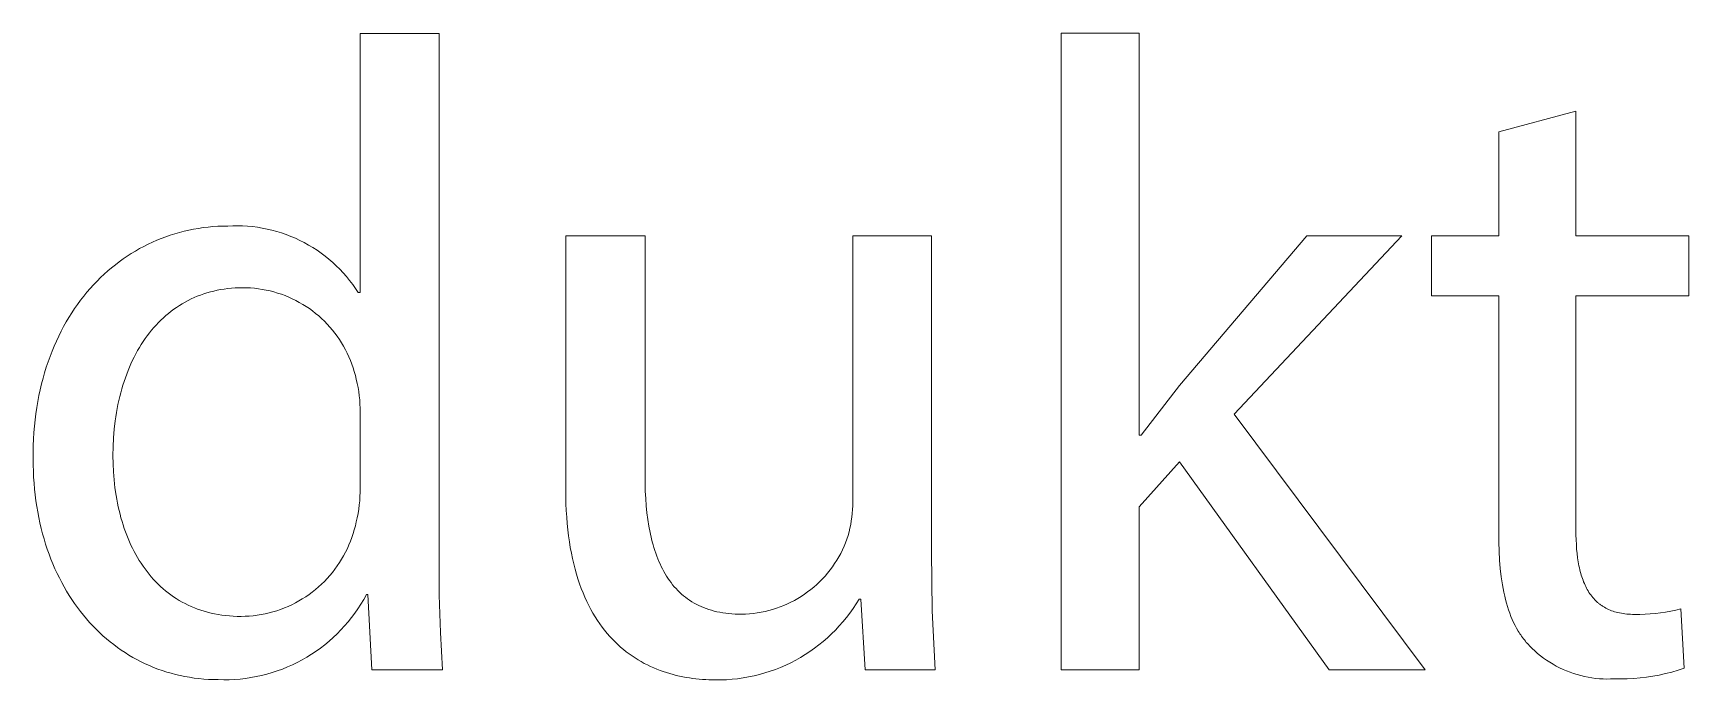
# Model space of a CAD drawing. Header units: millimetres. Extents: x 430 to 4403, y -1522 to 1254.
# Drawn here: x 2993.5 to 3067, y -1347.8 to -1319.1 of the extents above; entities that cross this region are included whole.
import ezdxf

# ---------------------------------------------------------------- set-up
doc = ezdxf.new("R2010")
doc.units = ezdxf.units.MM
doc.header["$MEASUREMENT"] = 0
doc.layers.add('Domyślny', color=7, linetype='Continuous', true_color=0x000000)

msp = doc.modelspace()

# ---------------------------------------------------------------- linework, layer by layer
at = {"layer": 'Domyślny', "color": 18, "lineweight": 15, "true_color": 0x000000}
for p, q in [((3008.004, -1330.632), (3008.004, -1319.135)), ((3008.004, -1319.135), (3011.51, -1319.135)), ((3011.51, -1319.135), (3011.51, -1342.394)), ((3039.126, -1347.371), (3039.126, -1319.125)), ((3039.126, -1319.125), (3042.592, -1319.125)), ((3042.592, -1319.125), (3042.592, -1336.959)), ((3058.545, -1323.505), (3061.971, -1322.592)), ((3061.971, -1322.592), (3061.971, -1328.123)), ((3058.545, -1328.123), (3058.545, -1323.505)), ((2999.579, -1328.088), (2999.783, -1328.024)), ((2999.783, -1328.024), (2999.988, -1327.965)), ((2999.988, -1327.965), (3000.195, -1327.912)), ((3000.195, -1327.912), (3000.404, -1327.864)), ((3000.404, -1327.864), (3000.615, -1327.822)), ((3000.615, -1327.822), (3000.827, -1327.785)), ((3000.827, -1327.785), (3001.041, -1327.754)), ((3001.041, -1327.754), (3001.256, -1327.728)), ((3001.256, -1327.728), (3001.473, -1327.708)), ((3001.473, -1327.708), (3001.691, -1327.694)), ((3001.691, -1327.694), (3001.91, -1327.685)), ((3001.91, -1327.685), (3002.13, -1327.682)), ((3002.13, -1327.682), (3002.35, -1327.673)), ((3002.35, -1327.673), (3002.57, -1327.671)), ((3002.57, -1327.671), (3002.789, -1327.676)), ((3002.789, -1327.676), (3003.009, -1327.689)), ((3003.009, -1327.689), (3003.228, -1327.71)), ((3003.228, -1327.71), (3003.446, -1327.738)), ((3003.446, -1327.738), (3003.663, -1327.774)), ((3003.663, -1327.774), (3003.879, -1327.817)), ((3003.879, -1327.817), (3004.093, -1327.867)), ((3004.093, -1327.867), (3004.305, -1327.925)), ((3004.305, -1327.925), (3004.515, -1327.99)), ((3004.515, -1327.99), (3004.723, -1328.062)), ((2997.845, -1328.903), (2998.028, -1328.792)), ((2998.028, -1328.792), (2998.214, -1328.685)), ((2998.214, -1328.685), (2998.402, -1328.584)), ((2998.402, -1328.584), (2998.593, -1328.489)), ((2998.593, -1328.489), (2998.786, -1328.398)), ((2998.786, -1328.398), (2998.981, -1328.313)), ((2998.981, -1328.313), (2999.178, -1328.232)), ((2999.178, -1328.232), (2999.378, -1328.158)), ((2999.378, -1328.158), (2999.579, -1328.088)), ((3004.723, -1328.062), (3004.928, -1328.141)), ((3004.928, -1328.141), (3005.131, -1328.227)), ((3005.131, -1328.227), (3005.33, -1328.32)), ((3005.33, -1328.32), (3005.526, -1328.42)), ((3005.526, -1328.42), (3005.719, -1328.526)), ((3005.719, -1328.526), (3005.907, -1328.639)), ((3005.907, -1328.639), (3006.092, -1328.759)), ((3006.092, -1328.759), (3006.273, -1328.884)), ((3017.133, -1339.388), (3017.133, -1328.116)), ((3017.133, -1328.116), (3020.652, -1328.116)), ((3020.652, -1328.116), (3020.652, -1338.78)), ((3029.874, -1339.931), (3029.874, -1328.116)), ((3029.874, -1328.116), (3033.366, -1328.116)), ((3033.366, -1328.116), (3033.366, -1342.127)), ((3044.378, -1334.763), (3050.027, -1328.121)), ((3054.248, -1328.121), (3046.799, -1336.033)), ((3050.027, -1328.121), (3054.248, -1328.121)), ((3055.568, -1330.782), (3055.568, -1328.123)), ((3055.568, -1328.123), (3058.545, -1328.123)), ((3061.971, -1328.123), (3066.986, -1328.123)), ((3066.986, -1328.123), (3066.986, -1330.782)), ((2996.972, -1329.534), (2997.141, -1329.398)), ((2997.141, -1329.398), (2997.313, -1329.267)), ((2997.313, -1329.267), (2997.487, -1329.14)), ((2997.487, -1329.14), (2997.665, -1329.019)), ((2997.665, -1329.019), (2997.845, -1328.903)), ((3006.273, -1328.884), (3006.449, -1329.016)), ((3006.449, -1329.016), (3006.62, -1329.154)), ((3006.62, -1329.154), (3006.787, -1329.297)), ((3006.787, -1329.297), (3006.949, -1329.446)), ((3006.949, -1329.446), (3007.105, -1329.601)), ((2996.174, -1330.287), (2996.327, -1330.127)), ((2996.327, -1330.127), (2996.483, -1329.972)), ((2996.483, -1329.972), (2996.643, -1329.821)), ((2996.643, -1329.821), (2996.806, -1329.675)), ((2996.806, -1329.675), (2996.972, -1329.534)), ((3007.105, -1329.601), (3007.256, -1329.761)), ((3007.256, -1329.761), (3007.402, -1329.926)), ((3007.402, -1329.926), (3007.541, -1330.096)), ((3007.541, -1330.096), (3007.675, -1330.27)), ((2995.461, -1331.158), (2995.596, -1330.975)), ((2995.596, -1330.975), (2995.735, -1330.796)), ((2995.735, -1330.796), (2995.878, -1330.622)), ((2995.878, -1330.622), (2996.024, -1330.452)), ((2996.024, -1330.452), (2996.174, -1330.287)), ((3000.368, -1330.986), (3000.237, -1331.056)), ((3000.502, -1330.919), (3000.368, -1330.986)), ((3000.639, -1330.856), (3000.502, -1330.919)), ((3000.778, -1330.798), (3000.639, -1330.856)), ((3000.919, -1330.743), (3000.778, -1330.798)), ((3001.063, -1330.693), (3000.919, -1330.743)), ((3001.208, -1330.646), (3001.063, -1330.693)), ((3001.357, -1330.604), (3001.208, -1330.646)), ((3001.507, -1330.566), (3001.357, -1330.604)), ((3001.66, -1330.532), (3001.507, -1330.566)), ((3001.815, -1330.503), (3001.66, -1330.532)), ((3001.972, -1330.478), (3001.815, -1330.503)), ((3002.132, -1330.458), (3001.972, -1330.478)), ((3002.293, -1330.442), (3002.132, -1330.458)), ((3002.457, -1330.43), (3002.293, -1330.442)), ((3002.623, -1330.423), (3002.457, -1330.43)), ((3002.791, -1330.421), (3002.623, -1330.423)), ((3002.966, -1330.423), (3002.791, -1330.421)), ((3003.141, -1330.431), (3002.966, -1330.423)), ((3003.316, -1330.446), (3003.141, -1330.431)), ((3003.49, -1330.466), (3003.316, -1330.446)), ((3003.663, -1330.492), (3003.49, -1330.466)), ((3003.835, -1330.524), (3003.663, -1330.492)), ((3004.006, -1330.562), (3003.835, -1330.524)), ((3004.175, -1330.606), (3004.006, -1330.562)), ((3004.343, -1330.655), (3004.175, -1330.606)), ((3004.51, -1330.71), (3004.343, -1330.655)), ((3004.674, -1330.771), (3004.51, -1330.71)), ((3004.836, -1330.837), (3004.674, -1330.771)), ((3004.995, -1330.909), (3004.836, -1330.837)), ((3005.153, -1330.987), (3004.995, -1330.909)), ((3005.307, -1331.069), (3005.153, -1330.987)), ((3007.675, -1330.27), (3007.803, -1330.449)), ((3007.803, -1330.449), (3007.925, -1330.632)), ((3007.925, -1330.632), (3008.004, -1330.632)), ((3058.545, -1330.782), (3055.568, -1330.782)), ((3058.545, -1341.287), (3058.545, -1330.782)), ((3066.986, -1330.782), (3061.971, -1330.782)), ((3061.971, -1330.782), (3061.971, -1341.168)), ((2995.079, -1331.736), (2995.202, -1331.539)), ((2995.202, -1331.539), (2995.33, -1331.346)), ((2995.33, -1331.346), (2995.461, -1331.158)), ((2999.383, -1331.654), (2999.271, -1331.754)), ((2999.498, -1331.558), (2999.383, -1331.654)), ((2999.615, -1331.465), (2999.498, -1331.558)), ((2999.734, -1331.376), (2999.615, -1331.465)), ((2999.856, -1331.29), (2999.734, -1331.376)), ((2999.981, -1331.208), (2999.856, -1331.29)), ((3000.107, -1331.13), (2999.981, -1331.208)), ((3000.237, -1331.056), (3000.107, -1331.13)), ((3005.458, -1331.157), (3005.307, -1331.069)), ((3005.607, -1331.25), (3005.458, -1331.157)), ((3005.752, -1331.347), (3005.607, -1331.25)), ((3005.894, -1331.45), (3005.752, -1331.347)), ((3006.032, -1331.558), (3005.894, -1331.45)), ((3006.166, -1331.67), (3006.032, -1331.558)), ((3006.297, -1331.787), (3006.166, -1331.67)), ((2994.625, -1332.568), (2994.732, -1332.353)), ((2994.732, -1332.353), (2994.843, -1332.143)), ((2994.843, -1332.143), (2994.959, -1331.937)), ((2994.959, -1331.937), (2995.079, -1331.736)), ((2998.653, -1332.424), (2998.559, -1332.548)), ((2998.75, -1332.305), (2998.653, -1332.424)), ((2998.849, -1332.188), (2998.75, -1332.305)), ((2998.951, -1332.074), (2998.849, -1332.188)), ((2999.055, -1331.964), (2998.951, -1332.074)), ((2999.162, -1331.857), (2999.055, -1331.964)), ((2999.271, -1331.754), (2999.162, -1331.857)), ((3006.423, -1331.908), (3006.297, -1331.787)), ((3006.546, -1332.033), (3006.423, -1331.908)), ((3006.664, -1332.162), (3006.546, -1332.033)), ((3006.777, -1332.296), (3006.664, -1332.162)), ((3006.886, -1332.433), (3006.777, -1332.296)), ((3006.99, -1332.573), (3006.886, -1332.433)), ((2994.33, -1333.237), (2994.424, -1333.01)), ((2994.424, -1333.01), (2994.522, -1332.787)), ((2994.522, -1332.787), (2994.625, -1332.568)), ((2998.21, -1333.071), (2998.13, -1333.209)), ((2998.294, -1332.935), (2998.21, -1333.071)), ((2998.38, -1332.803), (2998.294, -1332.935)), ((2998.468, -1332.674), (2998.38, -1332.803)), ((2998.559, -1332.548), (2998.468, -1332.674)), ((3007.089, -1332.718), (3006.99, -1332.573)), ((3007.184, -1332.865), (3007.089, -1332.718)), ((3007.273, -1333.016), (3007.184, -1332.865)), ((3007.357, -1333.169), (3007.273, -1333.016)), ((3007.436, -1333.326), (3007.357, -1333.169)), ((2994.076, -1333.944), (2994.156, -1333.705)), ((2994.156, -1333.705), (2994.241, -1333.469)), ((2994.241, -1333.469), (2994.33, -1333.237)), ((2997.835, -1333.79), (2997.769, -1333.942)), ((2997.905, -1333.64), (2997.835, -1333.79)), ((2997.977, -1333.494), (2997.905, -1333.64)), ((2998.052, -1333.35), (2997.977, -1333.494)), ((2998.13, -1333.209), (2998.052, -1333.35)), ((3007.509, -1333.485), (3007.436, -1333.326)), ((3007.577, -1333.646), (3007.509, -1333.485)), ((3007.639, -1333.81), (3007.577, -1333.646)), ((3007.696, -1333.975), (3007.639, -1333.81)), ((2993.865, -1334.688), (2993.93, -1334.436)), ((2993.93, -1334.436), (2994, -1334.188)), ((2994, -1334.188), (2994.076, -1333.944)), ((2997.53, -1334.576), (2997.477, -1334.741)), ((2997.585, -1334.414), (2997.53, -1334.576)), ((2997.644, -1334.254), (2997.585, -1334.414)), ((2997.705, -1334.097), (2997.644, -1334.254)), ((2997.769, -1333.942), (2997.705, -1334.097)), ((3007.747, -1334.143), (3007.696, -1333.975)), ((3007.793, -1334.312), (3007.747, -1334.143)), ((3007.832, -1334.482), (3007.793, -1334.312)), ((3007.875, -1334.663), (3007.832, -1334.482)), ((3007.912, -1334.844), (3007.875, -1334.663)), ((2993.698, -1335.468), (2993.749, -1335.204)), ((2993.749, -1335.204), (2993.804, -1334.944)), ((2993.804, -1334.944), (2993.865, -1334.688)), ((2997.337, -1335.25), (2997.296, -1335.424)), ((2997.381, -1335.078), (2997.337, -1335.25)), ((2997.428, -1334.908), (2997.381, -1335.078)), ((2997.477, -1334.741), (2997.428, -1334.908)), ((3007.942, -1335.027), (3007.912, -1334.844)), ((3007.967, -1335.211), (3007.942, -1335.027)), ((3007.986, -1335.395), (3007.967, -1335.211)), ((3007.998, -1335.58), (3007.986, -1335.395)), ((3042.671, -1336.959), (3044.378, -1334.763)), ((2993.579, -1336.283), (2993.614, -1336.008)), ((2993.614, -1336.008), (2993.653, -1335.736)), ((2993.653, -1335.736), (2993.698, -1335.468)), ((2997.162, -1336.142), (2997.135, -1336.326)), ((2997.191, -1335.959), (2997.162, -1336.142)), ((2997.223, -1335.778), (2997.191, -1335.959)), ((2997.258, -1335.6), (2997.223, -1335.778)), ((2997.296, -1335.424), (2997.258, -1335.6)), ((3008.004, -1335.766), (3007.998, -1335.58)), ((3008.004, -1335.951), (3008.004, -1335.766)), ((3008.004, -1339.298), (3008.004, -1335.951)), ((3046.799, -1336.033), (3055.28, -1347.371)), ((2993.509, -1337.133), (2993.527, -1336.846)), ((2993.527, -1336.846), (2993.55, -1336.563)), ((2993.55, -1336.563), (2993.579, -1336.283)), ((2997.092, -1336.701), (2997.061, -1337.084)), ((2997.135, -1336.326), (2997.092, -1336.701)), ((2993.491, -1337.717), (2993.497, -1337.423)), ((2993.497, -1337.423), (2993.509, -1337.133)), ((2997.042, -1337.473), (2997.036, -1337.869)), ((2997.061, -1337.084), (2997.042, -1337.473)), ((3042.592, -1336.959), (3042.671, -1336.959)), ((2993.491, -1338.015), (2993.491, -1337.717)), ((2993.493, -1338.288), (2993.491, -1338.015)), ((2993.501, -1338.559), (2993.493, -1338.288)), ((2997.036, -1337.869), (2997.042, -1338.232)), ((2997.042, -1338.232), (2997.058, -1338.59)), ((3044.378, -1338.15), (3042.592, -1340.134)), ((3051.019, -1347.371), (3044.378, -1338.15)), ((2993.514, -1338.826), (2993.501, -1338.559)), ((2993.532, -1339.091), (2993.514, -1338.826)), ((2997.058, -1338.59), (2997.086, -1338.944)), ((2997.086, -1338.944), (2997.125, -1339.293)), ((3020.652, -1338.78), (3020.655, -1339.118)), ((2993.555, -1339.352), (2993.532, -1339.091)), ((2993.583, -1339.611), (2993.555, -1339.352)), ((2993.615, -1339.866), (2993.583, -1339.611)), ((2997.125, -1339.293), (2997.175, -1339.635)), ((2997.175, -1339.635), (2997.204, -1339.804)), ((2997.204, -1339.804), (2997.236, -1339.972)), ((3007.989, -1339.869), (3008, -1339.679)), ((3008, -1339.679), (3008.006, -1339.489)), ((3008.006, -1339.489), (3008.004, -1339.298)), ((3017.143, -1340.006), (3017.133, -1339.388)), ((3020.655, -1339.118), (3020.665, -1339.45)), ((3020.665, -1339.45), (3020.682, -1339.774)), ((3020.682, -1339.774), (3020.706, -1340.091)), ((2993.653, -1340.118), (2993.615, -1339.866)), ((2993.696, -1340.367), (2993.653, -1340.118)), ((2993.743, -1340.613), (2993.696, -1340.367)), ((2997.236, -1339.972), (2997.271, -1340.138)), ((2997.271, -1340.138), (2997.308, -1340.302)), ((2997.308, -1340.302), (2997.348, -1340.464)), ((2997.348, -1340.464), (2997.391, -1340.625)), ((3007.876, -1340.621), (3007.914, -1340.435)), ((3007.914, -1340.435), (3007.946, -1340.247)), ((3007.946, -1340.247), (3007.97, -1340.058)), ((3007.97, -1340.058), (3007.989, -1339.869)), ((3017.156, -1340.304), (3017.143, -1340.006)), ((3017.174, -1340.595), (3017.156, -1340.304)), ((3020.706, -1340.091), (3020.737, -1340.4)), ((3020.737, -1340.4), (3020.776, -1340.701)), ((3029.833, -1340.597), (3029.851, -1340.431)), ((3029.851, -1340.431), (3029.864, -1340.264)), ((3029.864, -1340.264), (3029.872, -1340.098)), ((3029.872, -1340.098), (3029.874, -1339.931)), ((3042.592, -1340.134), (3042.592, -1347.371)), ((2993.794, -1340.856), (2993.743, -1340.613)), ((2993.851, -1341.095), (2993.794, -1340.856)), ((2993.912, -1341.331), (2993.851, -1341.095)), ((2997.391, -1340.625), (2997.437, -1340.783)), ((2997.437, -1340.783), (2997.485, -1340.94)), ((2997.485, -1340.94), (2997.537, -1341.094)), ((2997.537, -1341.094), (2997.591, -1341.247)), ((2997.591, -1341.247), (2997.648, -1341.397)), ((3007.698, -1341.325), (3007.748, -1341.154)), ((3007.748, -1341.154), (3007.793, -1340.981)), ((3007.793, -1340.981), (3007.832, -1340.806)), ((3007.832, -1340.806), (3007.876, -1340.621)), ((3017.197, -1340.878), (3017.174, -1340.595)), ((3017.225, -1341.155), (3017.197, -1340.878)), ((3017.257, -1341.425), (3017.225, -1341.155)), ((3020.776, -1340.701), (3020.822, -1340.993)), ((3020.822, -1340.993), (3020.875, -1341.277)), ((3020.875, -1341.277), (3020.937, -1341.552)), ((3029.662, -1341.413), (3029.706, -1341.252)), ((3029.706, -1341.252), (3029.746, -1341.09)), ((3029.746, -1341.09), (3029.78, -1340.927)), ((3029.78, -1340.927), (3029.809, -1340.762)), ((3029.809, -1340.762), (3029.833, -1340.597)), ((3058.549, -1341.705), (3058.545, -1341.287)), ((3061.971, -1341.168), (3061.973, -1341.388)), ((2993.977, -1341.563), (2993.912, -1341.331)), ((2994.047, -1341.792), (2993.977, -1341.563)), ((2994.121, -1342.017), (2994.047, -1341.792)), ((2994.2, -1342.239), (2994.121, -1342.017)), ((2997.648, -1341.397), (2997.707, -1341.545)), ((2997.707, -1341.545), (2997.77, -1341.691)), ((2997.77, -1341.691), (2997.835, -1341.835)), ((2997.835, -1341.835), (2997.903, -1341.976)), ((2997.903, -1341.976), (2997.974, -1342.115)), ((3007.359, -1342.151), (3007.438, -1341.991)), ((3007.438, -1341.991), (3007.511, -1341.828)), ((3007.511, -1341.828), (3007.579, -1341.662)), ((3007.579, -1341.662), (3007.641, -1341.495)), ((3007.641, -1341.495), (3007.698, -1341.325)), ((3017.295, -1341.688), (3017.257, -1341.425)), ((3017.336, -1341.944), (3017.295, -1341.688)), ((3017.382, -1342.193), (3017.336, -1341.944)), ((3020.937, -1341.552), (3020.971, -1341.686)), ((3020.971, -1341.686), (3021.007, -1341.818)), ((3021.007, -1341.818), (3021.045, -1341.948)), ((3021.045, -1341.948), (3021.085, -1342.075)), ((3029.415, -1342.05), (3029.488, -1341.891)), ((3029.488, -1341.891), (3029.556, -1341.73)), ((3029.556, -1341.73), (3029.611, -1341.572)), ((3029.611, -1341.572), (3029.662, -1341.413)), ((3058.562, -1342.109), (3058.549, -1341.705)), ((3061.973, -1341.388), (3061.98, -1341.602)), ((3061.98, -1341.602), (3061.99, -1341.81)), ((3061.99, -1341.81), (3062.004, -1342.012)), ((3062.004, -1342.012), (3062.023, -1342.208)), ((2994.283, -1342.457), (2994.2, -1342.239)), ((2994.37, -1342.672), (2994.283, -1342.457)), ((2994.461, -1342.883), (2994.37, -1342.672)), ((2997.974, -1342.115), (2998.047, -1342.251)), ((2998.047, -1342.251), (2998.124, -1342.385)), ((2998.124, -1342.385), (2998.203, -1342.516)), ((2998.203, -1342.516), (2998.285, -1342.645)), ((2998.285, -1342.645), (2998.369, -1342.771)), ((3006.99, -1342.763), (3007.09, -1342.614)), ((3007.09, -1342.614), (3007.185, -1342.463)), ((3007.185, -1342.463), (3007.275, -1342.308)), ((3007.275, -1342.308), (3007.359, -1342.151)), ((3011.51, -1342.394), (3011.519, -1344.053)), ((3017.433, -1342.435), (3017.382, -1342.193)), ((3017.487, -1342.672), (3017.433, -1342.435)), ((3017.546, -1342.901), (3017.487, -1342.672)), ((3021.085, -1342.075), (3021.127, -1342.2)), ((3021.127, -1342.2), (3021.171, -1342.322)), ((3021.171, -1342.322), (3021.218, -1342.442)), ((3021.218, -1342.442), (3021.266, -1342.56)), ((3021.266, -1342.56), (3021.317, -1342.675)), ((3021.317, -1342.675), (3021.37, -1342.788)), ((3028.969, -1342.8), (3029.069, -1342.656)), ((3029.069, -1342.656), (3029.163, -1342.509)), ((3029.163, -1342.509), (3029.252, -1342.359)), ((3029.252, -1342.359), (3029.336, -1342.206)), ((3029.336, -1342.206), (3029.415, -1342.05)), ((3033.366, -1342.127), (3033.401, -1344.748)), ((3058.584, -1342.501), (3058.562, -1342.109)), ((3058.616, -1342.88), (3058.584, -1342.501)), ((3062.023, -1342.208), (3062.046, -1342.398)), ((3062.046, -1342.398), (3062.074, -1342.581)), ((3062.074, -1342.581), (3062.107, -1342.757)), ((2994.556, -1343.09), (2994.461, -1342.883)), ((2994.655, -1343.293), (2994.556, -1343.09)), ((2994.759, -1343.493), (2994.655, -1343.293)), ((2998.369, -1342.771), (2998.457, -1342.894)), ((2998.457, -1342.894), (2998.547, -1343.014)), ((2998.547, -1343.014), (2998.64, -1343.131)), ((2998.64, -1343.131), (2998.736, -1343.245)), ((2998.736, -1343.245), (2998.834, -1343.356)), ((2998.834, -1343.356), (2998.936, -1343.464)), ((2998.936, -1343.464), (2999.04, -1343.569)), ((3006.29, -1343.572), (3006.418, -1343.447)), ((3006.418, -1343.447), (3006.542, -1343.318)), ((3006.542, -1343.318), (3006.661, -1343.185)), ((3006.661, -1343.185), (3006.775, -1343.048)), ((3006.775, -1343.048), (3006.885, -1342.907)), ((3006.885, -1342.907), (3006.99, -1342.763)), ((3017.609, -1343.124), (3017.546, -1342.901)), ((3017.676, -1343.341), (3017.609, -1343.124)), ((3017.746, -1343.552), (3017.676, -1343.341)), ((3021.37, -1342.788), (3021.425, -1342.897)), ((3021.425, -1342.897), (3021.483, -1343.005)), ((3021.483, -1343.005), (3021.543, -1343.11)), ((3021.543, -1343.11), (3021.605, -1343.212)), ((3021.605, -1343.212), (3021.669, -1343.311)), ((3021.669, -1343.311), (3021.736, -1343.408)), ((3021.736, -1343.408), (3021.805, -1343.502)), ((3028.274, -1343.582), (3028.401, -1343.462)), ((3028.401, -1343.462), (3028.524, -1343.337)), ((3028.524, -1343.337), (3028.642, -1343.209)), ((3028.642, -1343.209), (3028.756, -1343.076)), ((3028.756, -1343.076), (3028.865, -1342.94)), ((3028.865, -1342.94), (3028.969, -1342.8)), ((3058.658, -1343.244), (3058.616, -1342.88)), ((3058.683, -1343.422), (3058.658, -1343.244)), ((3058.711, -1343.595), (3058.683, -1343.422)), ((3062.107, -1342.757), (3062.125, -1342.843)), ((3062.125, -1342.843), (3062.145, -1342.928)), ((3062.145, -1342.928), (3062.165, -1343.01)), ((3062.165, -1343.01), (3062.187, -1343.091)), ((3062.187, -1343.091), (3062.21, -1343.171)), ((3062.21, -1343.171), (3062.234, -1343.248)), ((3062.234, -1343.248), (3062.26, -1343.324)), ((3062.26, -1343.324), (3062.287, -1343.399)), ((3062.287, -1343.399), (3062.315, -1343.472)), ((3062.315, -1343.472), (3062.345, -1343.543)), ((2994.866, -1343.688), (2994.759, -1343.493)), ((2994.977, -1343.88), (2994.866, -1343.688)), ((2995.092, -1344.068), (2994.977, -1343.88)), ((2995.21, -1344.251), (2995.092, -1344.068)), ((2999.04, -1343.569), (2999.147, -1343.671)), ((2999.147, -1343.671), (2999.257, -1343.77)), ((2999.257, -1343.77), (2999.369, -1343.865)), ((2999.369, -1343.865), (2999.484, -1343.957)), ((2999.484, -1343.957), (2999.602, -1344.045)), ((2999.602, -1344.045), (2999.723, -1344.13)), ((2999.723, -1344.13), (2999.847, -1344.211)), ((2999.847, -1344.211), (2999.973, -1344.289)), ((3005.286, -1344.314), (3005.44, -1344.223)), ((3005.44, -1344.223), (3005.591, -1344.127)), ((3005.591, -1344.127), (3005.738, -1344.026)), ((3005.738, -1344.026), (3005.882, -1343.919)), ((3005.882, -1343.919), (3006.022, -1343.808)), ((3006.022, -1343.808), (3006.158, -1343.693)), ((3006.158, -1343.693), (3006.29, -1343.572)), ((3008.282, -1344.035), (3008.165, -1344.247)), ((3008.348, -1344.035), (3008.282, -1344.035)), ((3008.52, -1347.369), (3008.348, -1344.035)), ((3011.519, -1344.053), (3011.568, -1345.712)), ((3017.821, -1343.756), (3017.746, -1343.552)), ((3017.899, -1343.954), (3017.821, -1343.756)), ((3017.981, -1344.146), (3017.899, -1343.954)), ((3018.066, -1344.333), (3017.981, -1344.146)), ((3021.805, -1343.502), (3021.877, -1343.593)), ((3021.877, -1343.593), (3021.951, -1343.682)), ((3021.951, -1343.682), (3022.027, -1343.767)), ((3022.027, -1343.767), (3022.106, -1343.85)), ((3022.106, -1343.85), (3022.187, -1343.93)), ((3022.187, -1343.93), (3022.271, -1344.007)), ((3022.271, -1344.007), (3022.357, -1344.081)), ((3022.357, -1344.081), (3022.446, -1344.152)), ((3022.446, -1344.152), (3022.538, -1344.22)), ((3022.538, -1344.22), (3022.632, -1344.285)), ((3027.281, -1344.29), (3027.433, -1344.204)), ((3027.433, -1344.204), (3027.582, -1344.113)), ((3027.582, -1344.113), (3027.728, -1344.016)), ((3027.728, -1344.016), (3027.87, -1343.915)), ((3027.87, -1343.915), (3028.009, -1343.808)), ((3028.009, -1343.808), (3028.144, -1343.697)), ((3028.144, -1343.697), (3028.274, -1343.582)), ((3058.741, -1343.766), (3058.711, -1343.595)), ((3058.774, -1343.932), (3058.741, -1343.766)), ((3058.81, -1344.096), (3058.774, -1343.932)), ((3058.849, -1344.255), (3058.81, -1344.096)), ((3062.345, -1343.543), (3062.375, -1343.612)), ((3062.375, -1343.612), (3062.408, -1343.68)), ((3062.408, -1343.68), (3062.441, -1343.745)), ((3062.441, -1343.745), (3062.476, -1343.81)), ((3062.476, -1343.81), (3062.513, -1343.872)), ((3062.513, -1343.872), (3062.55, -1343.933)), ((3062.55, -1343.933), (3062.589, -1343.992)), ((3062.589, -1343.992), (3062.63, -1344.049)), ((3062.63, -1344.049), (3062.672, -1344.104)), ((3062.672, -1344.104), (3062.716, -1344.158)), ((3062.716, -1344.158), (3062.76, -1344.21)), ((3062.76, -1344.21), (3062.807, -1344.26)), ((2995.332, -1344.431), (2995.21, -1344.251)), ((2995.458, -1344.606), (2995.332, -1344.431)), ((2995.588, -1344.778), (2995.458, -1344.606)), ((2995.721, -1344.945), (2995.588, -1344.778)), ((2995.857, -1345.108), (2995.721, -1344.945)), ((2999.973, -1344.289), (3000.102, -1344.363)), ((3000.102, -1344.363), (3000.234, -1344.433)), ((3000.234, -1344.433), (3000.369, -1344.5)), ((3000.369, -1344.5), (3000.507, -1344.562)), ((3000.507, -1344.562), (3000.647, -1344.621)), ((3000.647, -1344.621), (3000.79, -1344.676)), ((3000.79, -1344.676), (3000.936, -1344.726)), ((3000.936, -1344.726), (3001.085, -1344.773)), ((3001.085, -1344.773), (3001.236, -1344.815)), ((3001.236, -1344.815), (3001.391, -1344.854)), ((3001.391, -1344.854), (3001.548, -1344.888)), ((3001.548, -1344.888), (3001.708, -1344.917)), ((3001.708, -1344.917), (3001.87, -1344.942)), ((3001.87, -1344.942), (3002.036, -1344.963)), ((3003.26, -1344.97), (3003.438, -1344.947)), ((3003.438, -1344.947), (3003.614, -1344.919)), ((3003.614, -1344.919), (3003.789, -1344.884)), ((3003.789, -1344.884), (3003.963, -1344.844)), ((3003.963, -1344.844), (3004.136, -1344.798)), ((3004.136, -1344.798), (3004.307, -1344.746)), ((3004.307, -1344.746), (3004.476, -1344.688)), ((3004.476, -1344.688), (3004.643, -1344.624)), ((3004.643, -1344.624), (3004.808, -1344.555)), ((3004.808, -1344.555), (3004.97, -1344.48)), ((3004.97, -1344.48), (3005.13, -1344.4)), ((3005.13, -1344.4), (3005.286, -1344.314)), ((3007.77, -1344.857), (3007.625, -1345.051)), ((3007.909, -1344.658), (3007.77, -1344.857)), ((3008.04, -1344.454), (3007.909, -1344.658)), ((3008.165, -1344.247), (3008.04, -1344.454)), ((3018.154, -1344.513), (3018.066, -1344.333)), ((3018.246, -1344.688), (3018.154, -1344.513)), ((3018.341, -1344.857), (3018.246, -1344.688)), ((3018.439, -1345.02), (3018.341, -1344.857)), ((3022.632, -1344.285), (3022.728, -1344.347)), ((3022.728, -1344.347), (3022.827, -1344.406)), ((3022.827, -1344.406), (3022.929, -1344.462)), ((3022.929, -1344.462), (3023.034, -1344.514)), ((3023.034, -1344.514), (3023.141, -1344.564)), ((3023.141, -1344.564), (3023.251, -1344.61)), ((3023.251, -1344.61), (3023.364, -1344.653)), ((3023.364, -1344.653), (3023.48, -1344.693)), ((3023.48, -1344.693), (3023.598, -1344.729)), ((3023.598, -1344.729), (3023.719, -1344.762)), ((3023.719, -1344.762), (3023.843, -1344.792)), ((3023.843, -1344.792), (3023.97, -1344.818)), ((3023.97, -1344.818), (3024.099, -1344.841)), ((3024.099, -1344.841), (3024.232, -1344.861)), ((3024.232, -1344.861), (3024.367, -1344.877)), ((3024.367, -1344.877), (3024.506, -1344.889)), ((3024.506, -1344.889), (3024.647, -1344.898)), ((3024.647, -1344.898), (3024.791, -1344.903)), ((3024.791, -1344.903), (3024.939, -1344.905)), ((3024.939, -1344.905), (3025.113, -1344.9)), ((3025.113, -1344.9), (3025.288, -1344.888)), ((3025.288, -1344.888), (3025.461, -1344.87)), ((3025.461, -1344.87), (3025.635, -1344.847)), ((3025.635, -1344.847), (3025.807, -1344.817)), ((3025.807, -1344.817), (3025.978, -1344.782)), ((3025.978, -1344.782), (3026.147, -1344.74)), ((3026.147, -1344.74), (3026.316, -1344.693)), ((3026.316, -1344.693), (3026.482, -1344.64)), ((3026.482, -1344.64), (3026.647, -1344.581)), ((3026.647, -1344.581), (3026.809, -1344.517)), ((3026.809, -1344.517), (3026.969, -1344.447)), ((3026.969, -1344.447), (3027.127, -1344.371)), ((3027.127, -1344.371), (3027.281, -1344.29)), ((3029.744, -1344.85), (3029.594, -1345.047)), ((3029.887, -1344.648), (3029.744, -1344.85)), ((3030.023, -1344.442), (3029.887, -1344.648)), ((3030.151, -1344.23), (3030.023, -1344.442)), ((3030.231, -1344.23), (3030.151, -1344.23)), ((3030.416, -1347.366), (3030.231, -1344.23)), ((3033.401, -1344.748), (3033.525, -1347.366)), ((3058.891, -1344.411), (3058.849, -1344.255)), ((3058.936, -1344.564), (3058.891, -1344.411)), ((3058.984, -1344.712), (3058.936, -1344.564)), ((3059.035, -1344.857), (3058.984, -1344.712)), ((3059.089, -1344.999), (3059.035, -1344.857)), ((3062.807, -1344.26), (3062.855, -1344.309)), ((3062.855, -1344.309), (3062.904, -1344.355)), ((3062.904, -1344.355), (3062.93, -1344.378)), ((3062.93, -1344.378), (3062.955, -1344.4)), ((3062.955, -1344.4), (3062.981, -1344.421)), ((3062.981, -1344.421), (3063.008, -1344.443)), ((3063.008, -1344.443), (3063.035, -1344.463)), ((3063.035, -1344.463), (3063.062, -1344.484)), ((3063.062, -1344.484), (3063.089, -1344.504)), ((3063.089, -1344.504), (3063.117, -1344.523)), ((3063.117, -1344.523), (3063.146, -1344.542)), ((3063.146, -1344.542), (3063.175, -1344.56)), ((3063.175, -1344.56), (3063.204, -1344.579)), ((3063.204, -1344.579), (3063.233, -1344.596)), ((3063.233, -1344.596), (3063.294, -1344.63)), ((3063.294, -1344.63), (3063.356, -1344.662)), ((3063.356, -1344.662), (3063.419, -1344.692)), ((3063.419, -1344.692), (3063.485, -1344.72)), ((3063.485, -1344.72), (3063.551, -1344.746)), ((3063.551, -1344.746), (3063.62, -1344.77)), ((3063.62, -1344.77), (3063.69, -1344.793)), ((3063.69, -1344.793), (3063.762, -1344.813)), ((3063.762, -1344.813), (3063.836, -1344.832)), ((3063.836, -1344.832), (3063.911, -1344.849)), ((3063.911, -1344.849), (3063.988, -1344.863)), ((3063.988, -1344.863), (3064.067, -1344.876)), ((3064.067, -1344.876), (3064.148, -1344.887)), ((3064.148, -1344.887), (3064.23, -1344.896)), ((3064.23, -1344.896), (3064.314, -1344.903)), ((3064.314, -1344.903), (3064.4, -1344.908)), ((3064.4, -1344.908), (3064.488, -1344.911)), ((3064.488, -1344.911), (3064.578, -1344.912)), ((3064.578, -1344.912), (3064.808, -1344.913)), ((3064.808, -1344.913), (3065.038, -1344.907)), ((3065.038, -1344.907), (3065.268, -1344.893)), ((3065.268, -1344.893), (3065.498, -1344.872)), ((3065.498, -1344.872), (3065.726, -1344.844)), ((3065.726, -1344.844), (3065.954, -1344.809)), ((3065.954, -1344.809), (3066.18, -1344.767)), ((3066.18, -1344.767), (3066.405, -1344.717)), ((3066.405, -1344.717), (3066.628, -1344.66)), ((3066.628, -1344.66), (3066.774, -1347.293)), ((2995.997, -1345.267), (2995.857, -1345.108)), ((2996.14, -1345.421), (2995.997, -1345.267)), ((2996.287, -1345.571), (2996.14, -1345.421)), ((2996.436, -1345.716), (2996.287, -1345.571)), ((3002.036, -1344.963), (3002.204, -1344.979)), ((3002.204, -1344.979), (3002.375, -1344.991)), ((3002.375, -1344.991), (3002.549, -1344.998)), ((3002.549, -1344.998), (3002.725, -1345)), ((3002.725, -1345), (3002.904, -1344.996)), ((3002.904, -1344.996), (3003.082, -1344.986)), ((3003.082, -1344.986), (3003.26, -1344.97)), ((3007.152, -1345.601), (3006.982, -1345.774)), ((3007.316, -1345.423), (3007.152, -1345.601)), ((3007.474, -1345.24), (3007.316, -1345.423)), ((3007.625, -1345.051), (3007.474, -1345.24)), ((3018.54, -1345.178), (3018.439, -1345.02)), ((3018.644, -1345.33), (3018.54, -1345.178)), ((3018.751, -1345.477), (3018.644, -1345.33)), ((3018.86, -1345.618), (3018.751, -1345.477)), ((3018.972, -1345.754), (3018.86, -1345.618)), ((3029.106, -1345.605), (3028.931, -1345.78)), ((3029.275, -1345.425), (3029.106, -1345.605)), ((3029.438, -1345.238), (3029.275, -1345.425)), ((3029.594, -1345.047), (3029.438, -1345.238)), ((3059.146, -1345.136), (3059.089, -1344.999)), ((3059.207, -1345.27), (3059.146, -1345.136)), ((3059.27, -1345.4), (3059.207, -1345.27)), ((3059.338, -1345.527), (3059.27, -1345.4)), ((3059.408, -1345.649), (3059.338, -1345.527)), ((3059.445, -1345.709), (3059.408, -1345.649)), ((2996.589, -1345.857), (2996.436, -1345.716)), ((2996.745, -1345.994), (2996.589, -1345.857)), ((2996.904, -1346.126), (2996.745, -1345.994)), ((2997.066, -1346.253), (2996.904, -1346.126)), ((2997.231, -1346.376), (2997.066, -1346.253)), ((2997.399, -1346.493), (2997.231, -1346.376)), ((3006.246, -1346.403), (3006.05, -1346.545)), ((3006.438, -1346.256), (3006.246, -1346.403)), ((3006.625, -1346.101), (3006.438, -1346.256)), ((3006.806, -1345.941), (3006.625, -1346.101)), ((3006.982, -1345.774), (3006.806, -1345.941)), ((3011.568, -1345.712), (3011.656, -1347.369)), ((3019.086, -1345.885), (3018.972, -1345.754)), ((3019.203, -1346.011), (3019.086, -1345.885)), ((3019.323, -1346.132), (3019.203, -1346.011)), ((3019.444, -1346.248), (3019.323, -1346.132)), ((3019.567, -1346.359), (3019.444, -1346.248)), ((3019.693, -1346.466), (3019.567, -1346.359)), ((3028.175, -1346.416), (3027.973, -1346.559)), ((3028.372, -1346.267), (3028.175, -1346.416)), ((3028.564, -1346.111), (3028.372, -1346.267)), ((3028.75, -1345.948), (3028.564, -1346.111)), ((3028.931, -1345.78), (3028.75, -1345.948)), ((3059.483, -1345.767), (3059.445, -1345.709)), ((3059.521, -1345.825), (3059.483, -1345.767)), ((3059.56, -1345.882), (3059.521, -1345.825)), ((3059.6, -1345.938), (3059.56, -1345.882)), ((3059.642, -1345.993), (3059.6, -1345.938)), ((3059.684, -1346.047), (3059.642, -1345.993)), ((3059.727, -1346.099), (3059.684, -1346.047)), ((3059.77, -1346.151), (3059.727, -1346.099)), ((3059.815, -1346.202), (3059.77, -1346.151)), ((3059.861, -1346.252), (3059.815, -1346.202)), ((3059.908, -1346.301), (3059.861, -1346.252)), ((3060.025, -1346.419), (3059.908, -1346.301)), ((3060.147, -1346.533), (3060.025, -1346.419)), ((2997.57, -1346.607), (2997.399, -1346.493)), ((2997.743, -1346.715), (2997.57, -1346.607)), ((2997.919, -1346.819), (2997.743, -1346.715)), ((2998.098, -1346.917), (2997.919, -1346.819)), ((2998.28, -1347.011), (2998.098, -1346.917)), ((2998.464, -1347.1), (2998.28, -1347.011)), ((2998.65, -1347.183), (2998.464, -1347.1)), ((3005, -1347.146), (3004.779, -1347.245)), ((3005.218, -1347.04), (3005, -1347.146)), ((3005.432, -1346.927), (3005.218, -1347.04)), ((3005.642, -1346.807), (3005.432, -1346.927)), ((3005.848, -1346.679), (3005.642, -1346.807)), ((3006.05, -1346.545), (3005.848, -1346.679)), ((3019.82, -1346.567), (3019.693, -1346.466)), ((3019.95, -1346.664), (3019.82, -1346.567)), ((3020.081, -1346.757), (3019.95, -1346.664)), ((3020.213, -1346.845), (3020.081, -1346.757)), ((3020.347, -1346.928), (3020.213, -1346.845)), ((3020.483, -1347.008), (3020.347, -1346.928)), ((3020.62, -1347.083), (3020.483, -1347.008)), ((3020.758, -1347.153), (3020.62, -1347.083)), ((3020.897, -1347.22), (3020.758, -1347.153)), ((3026.896, -1347.164), (3026.669, -1347.263)), ((3027.119, -1347.058), (3026.896, -1347.164)), ((3027.339, -1346.944), (3027.119, -1347.058)), ((3027.554, -1346.823), (3027.339, -1346.944)), ((3027.766, -1346.694), (3027.554, -1346.823)), ((3027.973, -1346.559), (3027.766, -1346.694)), ((3060.273, -1346.643), (3060.147, -1346.533)), ((3060.403, -1346.749), (3060.273, -1346.643)), ((3060.536, -1346.85), (3060.403, -1346.749)), ((3060.672, -1346.946), (3060.536, -1346.85)), ((3060.812, -1347.037), (3060.672, -1346.946)), ((3060.955, -1347.124), (3060.812, -1347.037)), ((3061.101, -1347.205), (3060.955, -1347.124)), ((2998.839, -1347.262), (2998.65, -1347.183)), ((2999.03, -1347.336), (2998.839, -1347.262)), ((2999.224, -1347.404), (2999.03, -1347.336)), ((2999.42, -1347.467), (2999.224, -1347.404)), ((2999.618, -1347.525), (2999.42, -1347.467)), ((2999.818, -1347.578), (2999.618, -1347.525)), ((3000.02, -1347.625), (2999.818, -1347.578)), ((3000.224, -1347.667), (3000.02, -1347.625)), ((3000.431, -1347.703), (3000.224, -1347.667)), ((3000.639, -1347.734), (3000.431, -1347.703)), ((3000.849, -1347.76), (3000.639, -1347.734)), ((3001.061, -1347.78), (3000.849, -1347.76)), ((3001.274, -1347.794), (3001.061, -1347.78)), ((3001.49, -1347.802), (3001.274, -1347.794)), ((3001.707, -1347.805), (3001.49, -1347.802)), ((3001.949, -1347.811), (3001.707, -1347.805)), ((3002.191, -1347.809), (3001.949, -1347.811)), ((3002.433, -1347.798), (3002.191, -1347.809)), ((3002.674, -1347.779), (3002.433, -1347.798)), ((3002.915, -1347.752), (3002.674, -1347.779)), ((3003.155, -1347.716), (3002.915, -1347.752)), ((3003.393, -1347.673), (3003.155, -1347.716)), ((3003.629, -1347.621), (3003.393, -1347.673)), ((3003.864, -1347.562), (3003.629, -1347.621)), ((3004.097, -1347.494), (3003.864, -1347.562)), ((3004.327, -1347.419), (3004.097, -1347.494)), ((3004.554, -1347.336), (3004.327, -1347.419)), ((3004.779, -1347.245), (3004.554, -1347.336)), ((3011.656, -1347.369), (3008.52, -1347.369)), ((3021.038, -1347.283), (3020.897, -1347.22)), ((3021.179, -1347.342), (3021.038, -1347.283)), ((3021.321, -1347.397), (3021.179, -1347.342)), ((3021.464, -1347.448), (3021.321, -1347.397)), ((3021.608, -1347.495), (3021.464, -1347.448)), ((3021.752, -1347.539), (3021.608, -1347.495)), ((3021.896, -1347.579), (3021.752, -1347.539)), ((3022.041, -1347.616), (3021.896, -1347.579)), ((3022.187, -1347.65), (3022.041, -1347.616)), ((3022.332, -1347.68), (3022.187, -1347.65)), ((3022.478, -1347.707), (3022.332, -1347.68)), ((3022.623, -1347.73), (3022.478, -1347.707)), ((3022.768, -1347.751), (3022.623, -1347.73)), ((3022.914, -1347.769), (3022.768, -1347.751)), ((3023.058, -1347.783), (3022.914, -1347.769)), ((3023.203, -1347.795), (3023.058, -1347.783)), ((3023.347, -1347.804), (3023.203, -1347.795)), ((3023.49, -1347.811), (3023.347, -1347.804)), ((3023.633, -1347.815), (3023.49, -1347.811)), ((3023.775, -1347.816), (3023.633, -1347.815)), ((3024.022, -1347.815), (3023.775, -1347.816)), ((3024.269, -1347.807), (3024.022, -1347.815)), ((3024.516, -1347.789), (3024.269, -1347.807)), ((3024.762, -1347.764), (3024.516, -1347.789)), ((3025.007, -1347.73), (3024.762, -1347.764)), ((3025.25, -1347.687), (3025.007, -1347.73)), ((3025.492, -1347.637), (3025.25, -1347.687)), ((3025.732, -1347.578), (3025.492, -1347.637)), ((3025.971, -1347.511), (3025.732, -1347.578)), ((3026.206, -1347.436), (3025.971, -1347.511)), ((3026.439, -1347.353), (3026.206, -1347.436)), ((3026.669, -1347.263), (3026.439, -1347.353)), ((3033.525, -1347.366), (3030.416, -1347.366)), ((3042.592, -1347.371), (3039.126, -1347.371)), ((3055.28, -1347.371), (3051.019, -1347.371)), ((3061.249, -1347.282), (3061.101, -1347.205)), ((3061.4, -1347.353), (3061.249, -1347.282)), ((3061.554, -1347.419), (3061.4, -1347.353)), ((3061.709, -1347.48), (3061.554, -1347.419)), ((3061.867, -1347.535), (3061.709, -1347.48)), ((3062.026, -1347.585), (3061.867, -1347.535)), ((3062.188, -1347.629), (3062.026, -1347.585)), ((3062.35, -1347.667), (3062.188, -1347.629)), ((3062.514, -1347.7), (3062.35, -1347.667)), ((3062.679, -1347.727), (3062.514, -1347.7)), ((3062.844, -1347.749), (3062.679, -1347.727)), ((3063.011, -1347.764), (3062.844, -1347.749)), ((3063.177, -1347.774), (3063.011, -1347.764)), ((3063.344, -1347.779), (3063.177, -1347.774)), ((3063.511, -1347.777), (3063.344, -1347.779)), ((3063.678, -1347.77), (3063.511, -1347.777)), ((3063.965, -1347.775), (3063.678, -1347.77)), ((3064.251, -1347.771), (3063.965, -1347.775)), ((3064.537, -1347.757), (3064.251, -1347.771)), ((3064.823, -1347.733), (3064.537, -1347.757)), ((3065.107, -1347.699), (3064.823, -1347.733)), ((3065.39, -1347.655), (3065.107, -1347.699)), ((3065.672, -1347.602), (3065.39, -1347.655)), ((3065.951, -1347.539), (3065.672, -1347.602)), ((3066.228, -1347.467), (3065.951, -1347.539)), ((3066.503, -1347.385), (3066.228, -1347.467)), ((3066.774, -1347.293), (3066.503, -1347.385))]:
    msp.add_line(p, q, dxfattribs=at)

doc.saveas('drawing.dxf')
